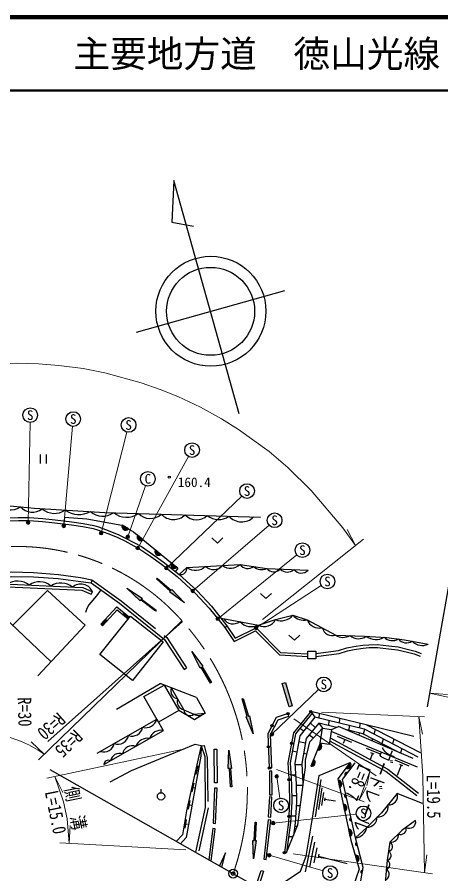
# Model space of a CAD drawing. Units: millimetres at full size, sheet at 1:1000; details may follow other scales. Extents: x 40000 to 680000, y 20000 to 380000.
# Drawn here: x 208562 to 266336, y 263126 to 380000 of the extents above; entities that cross this region are included whole.
import ezdxf
from ezdxf.enums import TextEntityAlignment as Align

# ---------------------------------------------------------------- set-up
doc = ezdxf.new("R2010")
doc.units = ezdxf.units.MM
doc.header["$LTSCALE"] = 1000
doc.header["$PDMODE"] = 32
doc.header["$PDSIZE"] = 500
doc.linetypes.add('CHAIN', pattern=[18.5, 12, -1.5, 3.5, -1.5])
doc.linetypes.add('DASHED', pattern=[7.5, 6, -1.5])
for name, color, linetype, lineweight in [('M-BGD', 7, 'Continuous', 25), ('M-BMK', 2, 'CHAIN', 13), ('M-BMK-OTRS', 5, 'Continuous', 25), ('M-BMK-SRVR', 3, 'Continuous', 25), ('M-STR-HTXT', 7, 'Continuous', 13), ('M-STR-STRC', 7, 'Continuous', 25), ('M-TTL', 2, 'Continuous', 140), ('M-TTL-LINE', 7, 'Continuous', 50)]:
    doc.layers.add(name, color=color, linetype=linetype, lineweight=lineweight)
doc.layers.add('M-OTRS', color=6, linetype='Continuous')
doc.layers.add('M-TTL-TXT', color=7, linetype='Continuous')
doc.styles.add('ＭＳ ゴシック', font='')
doc.styles.get('ＭＳ ゴシック').set_extended_font_data('MS Gothic')

msp = doc.modelspace()

# ---------------------------------------------------------------- hatches: boundary and pattern name
at = {"layer": 'M-BGD'}
for points in [[(223732, 310185, -0.82183), (222883, 310696)], [(225743, 308684, -0.82183), (224977, 309313)], [(228163, 306700, -0.82183), (227396, 307328)], [(230316, 304934, -0.82183), (229550, 305562)], [(223200, 298711), (223008, 298481), (223707, 297900), (223893, 298135)], [(220851, 297680), (220629, 297882), (219979, 297167), (220201, 296965)], [(248689, 285399, -0.41421), (248711, 285188, -0.41421), (248500, 285166, -1)], [(245350, 284989, -1), (245650, 284989, -1)], [(243163, 283339, -1), (243463, 283339, -1)], [(242664, 280456, -1), (242964, 280456, -1)], [(245996, 281077, -0.41421), (246116, 280902, -0.41421), (245942, 280781, -1)], [(249877, 280943, -0.82183), (249506, 280025)], [(248977, 278718, -0.82183), (248605, 277800)], [(253960, 278320, -0.82183), (253361, 277531)], [(242787, 277569, -1), (243087, 277569, -1)], [(245620, 276127, -0.41421), (245780, 275987, -0.41421), (245639, 275828, -1)], [(252321, 275876, -0.82183), (252526, 274907)], [(253338, 276565, -0.4608), (253275, 276867, -0.4608), (253584, 276882)], [(253449, 273570, -0.4608), (253176, 273715, -0.4608), (253362, 273962)], [(253005, 272636, -0.82183), (253210, 271667)], [(245611, 271132, -0.41421), (245753, 270974, -0.41421), (245595, 270832, -1)], [(254167, 270351, -0.4608), (253894, 270496, -0.4608), (254080, 270743)], [(253732, 269190, -0.82183), (253937, 268220)], [(254960, 266997, -0.4608), (254681, 267131, -0.4608), (254857, 267385)], [(245014, 266173, -0.41421), (245155, 266014, -0.41421), (244997, 265873, -1)], [(254633, 265691, -0.82183), (254910, 264740)], [(255607, 263201, -0.4608), (255412, 263441, -0.4608), (255680, 263596)]]:
    msp.add_hatch(color=256, dxfattribs=at).paths.add_polyline_path(points)
at = {"layer": 'M-STR-HTXT'}
for points in [[(210232, 311222, -0.41421), (210221, 310868, -0.41421), (209868, 310879, -1)], [(215115, 310748, -0.41421), (215081, 310396, -0.41421), (214729, 310431, -1)], [(220222, 309729, -0.41421), (220131, 309388, -0.41421), (219789, 309478, -1)], [(223878, 309224, -1), (223427, 309010, -1)], [(225251, 307646, -1), (224769, 307512, -1)], [(229159, 304829, -0.41421), (228901, 304588, -0.41421), (228660, 304846, -1)], [(232747, 301712, -1), (232248, 301754, -1)], [(236167, 297901, -0.41421), (235891, 297681, -0.41421), (235671, 297958, -1)], [(241381, 296632, -1), (240893, 296741, -1)], [(243542, 282156, -0.41421), (243285, 281914, -0.41421), (243042, 282171, -1)], [(243802, 276227, -1), (244104, 276626, -0.41421), (244152, 276276, -0.41421)], [(243673, 269888, -1), (243286, 270206, -1)], [(243057, 265445, -0.41421), (242719, 265547, -0.41421), (242822, 265886, -1)]]:
    msp.add_hatch(color=256, dxfattribs=at).paths.add_polyline_path(points)
at = {"layer": 'M-STR-STRC'}
for points in [[(231363, 300097), (229643, 301925), (229543, 301813), (227674, 303473), (227574, 303361), (229443, 301701), (229344, 301589)], [(223521, 302103), (225350, 300385), (225442, 300503), (227410, 298961), (227503, 299079), (225535, 300621), (225627, 300739)], [(232398, 293457), (233514, 291208), (233641, 291287), (234949, 289156), (235077, 289234), (233769, 291365), (233897, 291444)], [(245138, 289231), (244706, 289105), (245645, 285902), (246077, 286028)], [(240728, 282228), (240233, 284689), (240089, 284647), (239378, 287043), (239235, 287001), (239945, 284604), (239802, 284561)], [(237418, 280000), (237356, 277490), (237506, 277500), (237669, 275005), (237819, 275015), (237656, 277510), (237805, 277520)], [(240782, 265191), (241158, 267673), (241009, 267682), (241161, 270178), (241011, 270187), (240859, 267691), (240709, 267700)]]:
    msp.add_hatch(color=256, dxfattribs=at).paths.add_polyline_path(points)

# ---------------------------------------------------------------- linework, layer by layer
at = {"layer": 'M-BGD'}
for p, q in [((211703, 320330), (211703, 319130)), ((212503, 320330), (212503, 319130)), ((215027, 311783), (214947, 310870)), ((223732, 310185), (222883, 310696)), ((225743, 308684), (224977, 309313)), ((228163, 306700), (227396, 307328)), ((230316, 304934), (229550, 305562)), ((230461, 304815), (230133, 304394)), ((218740, 303223), (218656, 302832)), ((223008, 298481), (223200, 298711)), ((219979, 297167), (220201, 296965)), ((220629, 297882), (220851, 297680)), ((236865, 296742), (237190, 296958)), ((231320, 290998), (231655, 291216)), ((222087, 285584), (228071, 289080)), ((232998, 287176), (228071, 289080)), ((229570, 288500), (231285, 285514)), ((232998, 287176), (234213, 285060)), ((248595, 285282), (249150, 284488)), ((219491, 279572), (227604, 284230)), ((227604, 284230), (228492, 282683)), ((249745, 285003), (249700, 284354)), ((251081, 284018), (251036, 283369)), ((252505, 284331), (252461, 283682)), ((247113, 282984), (247633, 282621)), ((248532, 283727), (249217, 283092)), ((249705, 283693), (250198, 282989)), ((251408, 282803), (252395, 283247)), ((262576, 278865), (252395, 283247)), ((253841, 283347), (253797, 282698)), ((255266, 283660), (255221, 283011)), ((262664, 281860), (256133, 283448)), ((220391, 278033), (228503, 282690)), ((248400, 282086), (248984, 281678)), ((263154, 277688), (251368, 282539)), ((254196, 281051), (252254, 281850)), ((255177, 282362), (255156, 282059)), ((255942, 282826), (255753, 282202)), ((257396, 282796), (257207, 282173)), ((233660, 280612), (234081, 280647)), ((246960, 281169), (247874, 280983)), ((249890, 280974), (248605, 277800)), ((249877, 280943), (249506, 280025)), ((253225, 281451), (252997, 280896)), ((257018, 281549), (256940, 281291)), ((258472, 281519), (258283, 280895)), ((259926, 281490), (259737, 280866)), ((246087, 279917), (246708, 279791)), ((247621, 279606), (248089, 279511)), ((258118, 279437), (256176, 280236)), ((257032, 279559), (256688, 278722)), ((257259, 279466), (256806, 279652)), ((259548, 280242), (259537, 280209)), ((261001, 280213), (260822, 279620)), ((248977, 278718), (248605, 277800)), ((253960, 278320), (253361, 277531)), ((262031, 277826), (260089, 278625)), ((233193, 277859), (232928, 276689)), ((233061, 277274), (233256, 277230)), ((246435, 278035), (247369, 278031)), ((260946, 277948), (260375, 276561)), ((261173, 277855), (260720, 278041)), ((245888, 276638), (246523, 276635)), ((247457, 276630), (247741, 276629)), ((249964, 275979), (249218, 270902)), ((252321, 275876), (252526, 274907)), ((253338, 276565), (253584, 276882)), ((228181, 274198), (228181, 274698)), ((232660, 275497), (232395, 274327)), ((232528, 274912), (232820, 274846)), ((246603, 275235), (247547, 275230)), ((250106, 274881), (249670, 271913)), ((245993, 273838), (246626, 273834)), ((250315, 274243), (250054, 272463)), ((250512, 273517), (250451, 273102)), ((253449, 273570), (253362, 273962)), ((232127, 273136), (231863, 271966)), ((231995, 272551), (232287, 272485)), ((246617, 272435), (247190, 272432)), ((250481, 273309), (251965, 273091)), ((253005, 272636), (253210, 271667)), ((231613, 270555), (231417, 269372)), ((245906, 271038), (246540, 271035)), ((254167, 270351), (254080, 270743)), ((231515, 269964), (231811, 269914)), ((246427, 269635), (246782, 269634)), ((253732, 269190), (253937, 268220)), ((245603, 268240), (246210, 268236)), ((248817, 268260), (247850, 263389)), ((249115, 267454), (248434, 264021)), ((249421, 266679), (249012, 264620)), ((254960, 266997), (254857, 267385)), ((245005, 266023), (245309, 266041)), ((249705, 265802), (249610, 265322)), ((249658, 265562), (253542, 264518)), ((254633, 265691), (254910, 264740)), ((255607, 263201), (255680, 263596))]:
    msp.add_line(p, q, dxfattribs=at)
for points in [[(192974, 314304), (193474, 315336), (193698, 315388), (202540, 314335), (207115, 313386), (210919, 313005), (220514, 312436), (241722, 311782)], [(203702, 311127), (206499, 311291), (208726, 311333), (210184, 311333), (212028, 311196), (213696, 311017), (215953, 310751), (217508, 310531), (218918, 310260), (219520, 310078), (221048, 309512), (222276, 308998), (223226, 308540), (225307, 307419), (226807, 306421), (228225, 305369), (230403, 303677), (232821, 301433), (234766, 299376), (236865, 296742)], [(204095, 311551), (206484, 311691), (208723, 311733), (210199, 311733), (212065, 311594), (213740, 311415), (216004, 311148), (217574, 310926), (219014, 310649), (219647, 310458), (221195, 309885), (222440, 309362), (223407, 308896), (225513, 307762), (227037, 306749), (228467, 305688), (230662, 303982), (233103, 301717), (235068, 299639), (237176, 296981)], [(215027, 311783), (218072, 311573), (222855, 310713), (224414, 309774), (230461, 304815)], [(235131, 308953), (235881, 308253), (236631, 308953)], [(230662, 303982), (231719, 304929), (238951, 305341), (242597, 304774), (248235, 304558)], [(146743, 300904), (158391, 301542), (186979, 303368), (207781, 304310), (210805, 304230), (214204, 303975), (217184, 303556), (218740, 303223)], [(146753, 300504), (158415, 301143), (187015, 302748), (207794, 303701), (210793, 303642), (214157, 303415), (216896, 303075), (218656, 302832)], [(218656, 302832), (222506, 300032), (228659, 295093), (231320, 290998)], [(188096, 300001), (193288, 300103), (194528, 302334), (206637, 302675), (216410, 302236), (217507, 302192), (218833, 301612)], [(206300, 302346), (217398, 301839), (218676, 301300), (218833, 301612)], [(207922, 297008), (212686, 301776), (217856, 297054), (211402, 290145)], [(219983, 301867), (219388, 301067), (218351, 299816), (218079, 299317), (217862, 298771)], [(241732, 301369), (242482, 300669), (243232, 301369)], [(219979, 297167), (222166, 299571), (223893, 298135)], [(199064, 291106), (205824, 298986), (213180, 292049)], [(220201, 296965), (222195, 299157), (223707, 297900)], [(236361, 298008), (241466, 297072), (243785, 297810), (246148, 298407), (248089, 297784), (251999, 295701), (255906, 295563), (258946, 295393), (261375, 295057), (264602, 294478)], [(237176, 296981), (238269, 295258), (241137, 296686), (244492, 293340), (248206, 293127)], [(245611, 295696), (246361, 294996), (247111, 295696)], [(249280, 293184), (252378, 293588), (253519, 293958), (254467, 294144), (255684, 294320), (256527, 294390), (257709, 294397), (259229, 294217), (260507, 294075), (261902, 293739), (262830, 293507), (263659, 293196)], [(234213, 285060), (232764, 284149), (230590, 285393)], [(231285, 285514), (232665, 284896), (234213, 285060)], [(263542, 279622), (256133, 283448), (248595, 285282), (246234, 282375), (245485, 278290), (245669, 275354), (245710, 272904), (245558, 270167), (245005, 266023), (245008, 266023)], [(248773, 285028), (246514, 282246), (245786, 278272), (245968, 275366), (246009, 272898), (245856, 270139), (245309, 266041)], [(263248, 279052), (255907, 282844), (255893, 282847), (249150, 284488), (247107, 281973), (246423, 278234), (246600, 275391), (246642, 272885), (246486, 270080), (246256, 268349)], [(245309, 266041), (246857, 269815), (247559, 275322), (247889, 277692), (247889, 278658), (248465, 281119), (250198, 282989)], [(252095, 283112), (249705, 283693), (247981, 281570), (247360, 278178), (247532, 275428), (247537, 275149)], [(251238, 281694), (259087, 277413), (263290, 274122)], [(260399, 279802), (255681, 282239), (253508, 282768)], [(221256, 275668), (224147, 277218), (232827, 280819), (233661, 280617), (231656, 271730), (231114, 268460), (230243, 267563)], [(233660, 280612), (233610, 279186), (231598, 268080), (230839, 267225)], [(233660, 280612), (234145, 279152), (234222, 272186), (232886, 266064)], [(251174, 281273), (258867, 277078), (263044, 273807)], [(243678, 259942), (244018, 261342), (247214, 263472), (247992, 265553), (248776, 270430), (249734, 276560), (253968, 278329), (252274, 276098), (254045, 267707), (255198, 263751), (253582, 259025), (252286, 256258), (251772, 255351)], [(252468, 254956), (254273, 259119), (255418, 262173), (255755, 264005), (254683, 268039), (252906, 276005), (254668, 278285)], [(263812, 272708), (260392, 274088), (258238, 271459), (256248, 269454), (254683, 268039)], [(262894, 270400), (261016, 269052), (259395, 267440), (258999, 264985), (258600, 260459), (258517, 259455), (258868, 256151), (257108, 253288), (255977, 252966)], [(235016, 264855), (235574, 269284), (235227, 269328), (234687, 265042)], [(241102, 261403), (241827, 263603), (242160, 263493), (241412, 261227)]]:
    msp.add_lwpolyline(points, dxfattribs=at)
at = {"layer": 'M-BGD', "linetype": 'DASHED'}
for points in [[(218740, 303223), (222748, 300350), (228960, 295365), (231655, 291216)], [(236865, 296742), (238148, 294807), (241068, 296261), (244339, 292999), (248206, 292776)], [(249280, 292781), (252466, 293196), (253620, 293570), (254534, 293750), (255729, 293922), (256545, 293990), (257687, 293997), (259183, 293820), (260438, 293680), (261807, 293351), (262711, 293125), (263518, 292822)], [(234081, 280647), (234487, 278983), (234588, 272131), (233250, 265857)]]:
    msp.add_lwpolyline(points, dxfattribs=at)
at = {"layer": 'M-BGD'}
for points in [[(224012, 298285), (228458, 294759), (224298, 289513), (219852, 293038)], [(248206, 293517), (249280, 293517), (249280, 292451), (248206, 292451)], [(228588, 288880), (230590, 285393), (227842, 283815), (225840, 287302)], [(245500, 284989), (243888, 284443), (242738, 282235), (242937, 277569), (243287, 277584), (243092, 282157), (244134, 284157), (245613, 284658)], [(250198, 282989), (251408, 282803), (251100, 280789), (249890, 280974)], [(235421, 280126), (235771, 280129), (235818, 275527), (235468, 275523)], [(242958, 277126), (242965, 273918), (243315, 273918), (243308, 277127)], [(235486, 274823), (235272, 270022), (235622, 270007), (235836, 274807)], [(242958, 273632), (242794, 270903), (243143, 270882), (243307, 273611)], [(242801, 270514), (242179, 265143), (242526, 265103), (243148, 270474)]]:
    msp.add_lwpolyline(points, close=True, dxfattribs=at)
for centre, radius in [((229310, 317236), 150), ((248595, 285282), 150), ((245500, 284989), 150), ((243313, 283339), 150), ((242814, 280456), 150), ((245969, 280929), 150), ((242937, 277569), 150), ((245630, 275977), 150), ((228181, 273698), 500), ((245603, 270982), 150), ((245005, 266023), 150)]:
    msp.add_circle(centre, radius, dxfattribs=at)
for centre, radius, start, end in [((207678, 315175), 2390, 219.61596, 304.07701), ((210619, 314570), 2111, 220.64063, 309.56378), ((213658, 314855), 2555, 228.44149, 304.76907), ((216996, 315360), 3212, 234.16469, 299.04587), ((220232, 314451), 2533, 228.57073, 305.87772), ((223475, 314533), 2765, 230.51001, 305.95836), ((226707, 313812), 2211, 223.3409, 313.12747), ((229890, 313738), 2273, 222.64873, 313.81963), ((233024, 313577), 2150, 223.47709, 312.99128), ((236026, 313945), 2475, 231.63327, 304.8351), ((239171, 313459), 2320, 221.75604, 314.71233), ((223358, 310524), 505, 160.12496, 317.78315), ((225422, 309074), 505, 151.81496, 309.47315), ((227842, 307090), 505, 151.81496, 309.47315), ((229995, 305324), 505, 151.81496, 309.47315), ((232908, 306564), 2022, 233.9655, 312.54921), ((235355, 306157), 1529, 225.06404, 321.45067), ((237674, 306630), 1814, 231.78511, 314.7296), ((239995, 306053), 1264, 214.29185, 308.04136), ((241902, 306311), 1686, 228.00091, 294.3323), ((230871, 304812), 856, 255.86026, 7.88495), ((243551, 305536), 1221, 218.61114, 316.9935), ((245412, 305645), 1352, 224.20305, 311.40159), ((247304, 305474), 1306, 220.14987, 315.45476), ((208587, 300324), 2733, 53.26386, 121.5808), ((211618, 300627), 2348, 48.35281, 126.49184), ((214555, 300357), 2448, 50.62446, 124.22019), ((217236, 300929), 1737, 23.17763, 130.50803), ((244566, 299694), 2039, 247.48349, 320.8831), ((247629, 299684), 1955, 220.77906, 283.62786), ((237997, 298682), 1465, 210.45014, 308.75623), ((240511, 299057), 2203, 223.51919, 295.68717), ((242274, 298546), 1681, 241.28853, 334.04478), ((249824, 298540), 1892, 203.53426, 280.36878), ((251532, 297035), 1413, 194.59414, 289.30889), ((253032, 297263), 1873, 236.51349, 299.43439), ((255113, 296985), 1783, 229.39374, 306.27612), ((257488, 297285), 2182, 232.76167, 300.83408), ((259720, 296495), 1553, 224.20243, 301.69838), ((261667, 296106), 1466, 219.52557, 302.1449), ((263783, 296112), 1828, 223.01777, 296.62737), ((230652, 288129), 1144, 161.03927, 258.68097), ((231562, 286665), 1184, 163.2208, 256.49945), ((232136, 285565), 853, 183.44756, 308.29657), ((226105, 284607), 1545, 253.84656, 345.87369), ((233289, 285982), 1253, 240.14118, 311.99238), ((224243, 283370), 1454, 249.51642, 350.20383), ((222304, 282272), 1454, 250.17274, 349.54751), ((228195, 281027), 1682, 79.85778, 159.86247), ((220398, 281197), 1444, 251.43131, 348.28894), ((224290, 279251), 1368, 70.14354, 169.57671), ((226353, 279909), 1718, 81.19967, 158.52058), ((249601, 280521), 505, 259.13223, 56.79042), ((222537, 278283), 1282, 71.46728, 168.25297), ((220999, 278007), 608, 62.16986, 177.55039), ((248700, 278296), 505, 259.13223, 56.79042), ((253583, 277984), 505, 243.97038, 41.62857), ((252328, 275371), 505, 293.09008, 90.74827), ((253436, 276743), 203, 43.33319, 241.25658), ((253375, 273759), 203, 93.61386, 291.53725), ((259196, 273761), 1240, 266.02927, 15.32073), ((253012, 272131), 505, 293.09008, 90.74827), ((257776, 272244), 1363, 265.47449, 11.84402), ((254093, 270540), 203, 93.61386, 291.53725), ((256163, 270959), 1507, 273.21567, 357.22305), ((262041, 270216), 872, 239.18205, 12.16695), ((253739, 268685), 505, 293.09008, 90.74827), ((254497, 269818), 1788, 275.97896, 348.2448), ((260873, 269259), 751, 244.06718, 16.10555), ((259549, 268436), 1007, 261.19487, 8.45472), ((254878, 267183), 203, 95.92008, 293.84347), ((259096, 266859), 654, 278.86912, 62.85306), ((254678, 265188), 505, 297.41748, 95.07567), ((258900, 265630), 653, 278.76064, 62.96154), ((258750, 264399), 637, 282.97884, 66.93048), ((255612, 263404), 203, 70.59669, 268.52007), ((258446, 263062), 845, 291.848, 58.06132)]:
    msp.add_arc(centre, radius, start, end, dxfattribs=at)
at = {"layer": 'M-BMK'}
for centre, radius, start, end in [((208551, 277789), 30000, 41.44924, 91.571), ((205553, 274542), 34400, 340.67051, 42.19802)]:
    msp.add_arc(centre, radius, start, end, dxfattribs=at)
at = {"layer": 'M-BMK-OTRS'}
for p, q in [((274575, 343378), (264459, 285920)), ((270108, 244950), (213056, 277311))]:
    msp.add_line(p, q, dxfattribs=at)
at = {"layer": 'M-BMK-SRVR'}
for p, q in [((229946, 357711), (229653, 352052)), ((238841, 325902), (229946, 357711)), ((229653, 352052), (232598, 351478)), ((224824, 337039), (245048, 342694))]:
    msp.add_line(p, q, dxfattribs=at)
for centre, radius in [((234977, 339878), 7500), ((234936, 339866), 6000), ((238013, 263155), 600)]:
    msp.add_circle(centre, radius, dxfattribs=at)
at = {"layer": 'M-OTRS'}
msp.add_point((238013, 263155), dxfattribs=at)
at = {"layer": 'M-STR-HTXT'}
for p, q in [((210050, 311050), (210322, 324701)), ((214922, 310589), (216123, 324178)), ((220006, 309604), (223511, 323391)), ((225010, 307579), (231928, 320059)), ((223653, 309117), (226060, 316069)), ((228909, 304838), (239184, 314655)), ((232497, 301733), (242913, 310706)), ((254691, 307914), (253554, 310090)), ((242026, 297811), (255779, 308782)), ((235919, 297930), (246685, 306656)), ((241137, 296686), (250036, 302466)), ((211472, 278702), (231037, 297648)), ((231125, 297550), (212760, 281200)), ((243292, 282163), (249653, 288283)), ((264785, 287772), (276586, 285171)), ((264785, 287772), (267232, 287583)), ((250070, 285203), (264120, 284538)), ((257538, 276482), (246311, 284260)), ((263342, 284575), (263849, 282172)), ((212233, 279438), (210452, 281128)), ((231022, 280070), (212628, 276198)), ((243914, 277376), (255892, 272939)), ((256651, 277096), (255206, 273193)), ((256651, 277096), (256232, 275177)), ((213692, 276422), (214811, 274237)), ((243953, 276426), (244397, 273445)), ((255206, 273193), (256138, 274922)), ((243480, 270047), (254786, 271271)), ((215671, 267292), (215790, 269744)), ((231575, 266405), (214386, 267363)), ((242939, 265665), (250270, 263518)), ((246208, 265867), (265207, 263145)), ((264097, 263304), (264402, 265740))]:
    msp.add_line(p, q, dxfattribs=at)
for points in [[(206005, 332718), (208551, 332789), (211471, 332712), (214239, 332494), (217558, 332047), (220524, 331470), (225457, 330126), (228079, 329205), (230473, 328231), (233568, 326770), (236411, 325211), (238762, 323749), (242913, 320734), (245458, 318567), (248645, 315439), (252968, 310320), (254691, 307914)], [(264097, 263304), (263898, 276458), (263342, 284575)], [(212233, 279438), (211438, 280005), (210236, 280680), (209011, 281241), (207767, 281667), (206141, 282075), (204623, 282232), (203572, 282232), (201651, 282298), (172045, 280252), (125162, 276896)], [(215671, 267292), (215366, 270629), (214888, 272972), (213692, 276422)]]:
    msp.add_lwpolyline(points, dxfattribs=at)
for centre in [(210050, 311050), (214922, 310589), (220006, 309604), (223653, 309117), (225010, 307579), (228909, 304838), (232497, 301733), (235919, 297930), (241137, 296686), (243292, 282163), (243953, 276426), (243480, 270047), (242939, 265665)]:
    msp.add_circle(centre, 250, dxfattribs=at)
at = {"layer": 'M-STR-STRC'}
for points in [[(231363, 300097), (229344, 301589), (229443, 301701), (227574, 303361), (227674, 303473), (229543, 301813), (229643, 301925)], [(223521, 302103), (225627, 300739), (225535, 300621), (227503, 299079), (227410, 298961), (225442, 300503), (225350, 300385)], [(232398, 293457), (233897, 291444), (233769, 291365), (235077, 289234), (234949, 289156), (233641, 291287), (233514, 291208)], [(244706, 289105), (245138, 289231), (246077, 286028), (245645, 285902)], [(240728, 282228), (239802, 284561), (239945, 284604), (239235, 287001), (239378, 287043), (240089, 284647), (240233, 284689)], [(237418, 280000), (237805, 277520), (237656, 277510), (237819, 275015), (237669, 275005), (237506, 277500), (237356, 277490)], [(240782, 265191), (240709, 267700), (240859, 267691), (241011, 270187), (241161, 270178), (241009, 267682), (241158, 267673)], [(236482, 264024), (236963, 266015), (236163, 264205)]]:
    msp.add_lwpolyline(points, close=True, dxfattribs=at)
for centre in [(210342, 325701), (216211, 325174), (223758, 324360), (232413, 320933), (226387, 317014), (239907, 315346), (243670, 311359), (247461, 307286), (250874, 303011), (250374, 288977), (244544, 272456), (255780, 271379), (251229, 263237)]:
    msp.add_circle(centre, 1000, dxfattribs=at)
at = {"layer": 'M-TTL'}
msp.add_line((680000, 380000), (40000, 380000), dxfattribs=at)
at = {"layer": 'M-TTL-LINE'}
msp.add_line((40000, 370000), (680000, 370000), dxfattribs=at)

# ---------------------------------------------------------------- texts
at = {"layer": 'M-BGD', "style": 'ＭＳ ゴシック'}
msp.add_text('160.4', height=1320, dxfattribs=at).set_placement((230469, 316552), align=Align.MIDDLE_LEFT)
at = {"layer": 'M-STR-HTXT', "style": 'ＭＳ ゴシック', "width": 0.8}
for s, rotation, p in [('R=30', 271.462, (208199, 283187)), ('R=35', 224.08, (213157, 280551))]:
    msp.add_text(s, height=1833, rotation=rotation, dxfattribs=at).set_placement(p, align=Align.BOTTOM_RIGHT)
msp.add_text('R=30', height=1833, rotation=221.677, dxfattribs=at).set_placement((212359, 281245), align=Align.TOP_RIGHT)
for s, rotation, p in [('ガードレール', 249.676, (255880, 275163)), ('L=19.5', 270.868, (263889, 273652)), ('側\u3000溝', 281.534, (215077, 271790))]:
    msp.add_text(s, height=1833, rotation=rotation, dxfattribs=at).set_placement(p, align=Align.BOTTOM_CENTER)
for s, rotation, p in [('L=8.7', 247.093, (255899, 275230)), ('L=15.0', 281.534, (214719, 271724))]:
    msp.add_text(s, height=1833, rotation=rotation, dxfattribs=at).set_placement(p, align=Align.TOP_CENTER)
at = {"layer": 'M-STR-STRC', "style": 'ＭＳ ゴシック'}
for s, p in [('S', (210342, 325701)), ('S', (216211, 325174)), ('S', (223758, 324360)), ('S', (232413, 320933)), ('C', (226387, 317014)), ('S', (239907, 315346)), ('S', (243670, 311359)), ('S', (247461, 307286)), ('S', (250874, 303011)), ('S', (250374, 288977)), ('S', (244544, 272456)), ('S', (255780, 271379)), ('S', (251229, 263237))]:
    msp.add_text(s, height=1320, dxfattribs=at).set_placement(p, align=Align.MIDDLE_CENTER)
at = {"layer": 'M-TTL-TXT', "style": 'ＭＳ ゴシック'}
msp.add_text('主要地方道\u3000徳山光線', height=3666, dxfattribs=at).set_placement((216234, 375000), align=Align.MIDDLE_LEFT)

doc.saveas('drawing.dxf')
